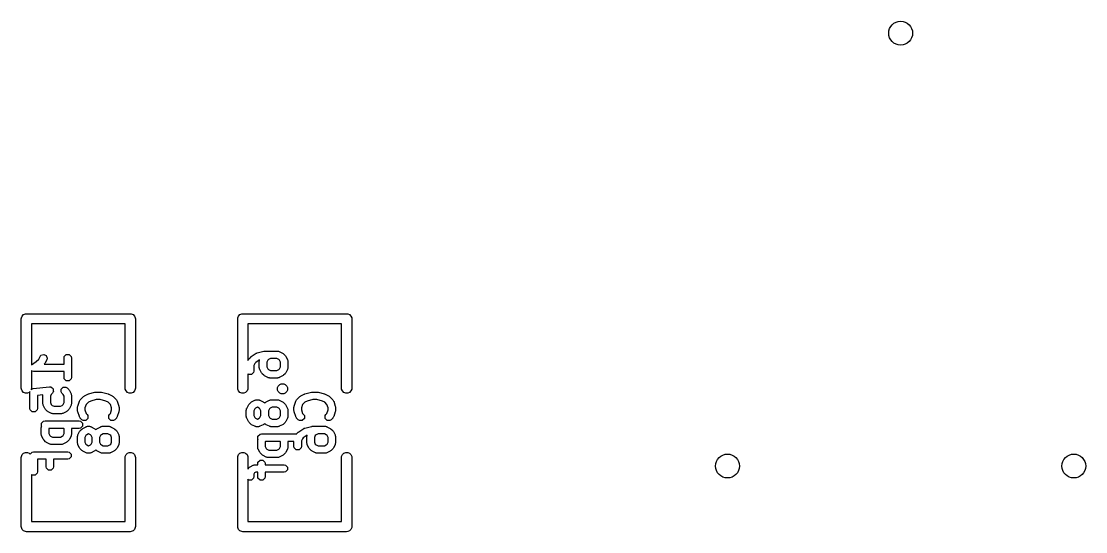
# Model space of a CAD drawing. Extents: x 4.92 to 7.13, y -4.79 to -3.32.
# Drawn here: x 6.518 to 7.133, y -3.716 to -3.421 of the extents above; entities that cross this region are included whole.
import ezdxf

# ---------------------------------------------------------------- set-up
doc = ezdxf.new("R2010")
doc.units = 0
doc.header["$MEASUREMENT"] = 0
doc.layers.add('BLACK', color=7, linetype='CONTINUOUS')

msp = doc.modelspace()

# ---------------------------------------------------------------- linework, layer by layer
at = {"layer": 'BLACK', "linetype": 'CONTINUOUS'}
for p, q in [((6.51861, -3.59142), (6.51942, -3.5906)), ((6.51942, -3.5906), (6.52049, -3.59016)), ((6.52049, -3.59016), (6.52106, -3.59011)), ((6.52106, -3.59011), (6.58106, -3.59011)), ((6.58106, -3.59011), (6.58164, -3.59016)), ((6.58164, -3.59016), (6.58271, -3.5906)), ((6.58271, -3.5906), (6.58352, -3.59142)), ((6.64361, -3.59142), (6.64442, -3.5906)), ((6.64442, -3.5906), (6.64549, -3.59016)), ((6.64549, -3.59016), (6.64606, -3.59011)), ((6.64606, -3.59011), (6.70606, -3.59011)), ((6.70606, -3.59011), (6.70664, -3.59016)), ((6.70664, -3.59016), (6.70771, -3.5906)), ((6.70771, -3.5906), (6.70852, -3.59142)), ((6.51811, -3.59306), (6.51817, -3.59248)), ((6.51811, -3.63306), (6.51811, -3.59306)), ((6.51817, -3.59248), (6.51861, -3.59142)), ((6.57811, -3.59601), (6.52402, -3.59601)), ((6.52402, -3.59601), (6.52402, -3.61958)), ((6.57811, -3.63306), (6.57811, -3.59601)), ((6.58352, -3.59142), (6.58396, -3.59248)), ((6.58396, -3.59248), (6.58402, -3.59306)), ((6.58402, -3.59306), (6.58402, -3.63306)), ((6.64311, -3.59306), (6.64317, -3.59248)), ((6.64311, -3.63306), (6.64311, -3.59306)), ((6.64317, -3.59248), (6.64361, -3.59142)), ((6.70311, -3.59601), (6.64902, -3.59601)), ((6.64902, -3.59601), (6.64902, -3.61711)), ((6.70311, -3.63306), (6.70311, -3.59601)), ((6.70852, -3.59142), (6.70896, -3.59248)), ((6.70896, -3.59248), (6.70902, -3.59306)), ((6.70902, -3.59306), (6.70902, -3.63306)), ((6.52818, -3.6163), (6.52896, -3.61473)), ((6.52896, -3.61473), (6.52947, -3.61407)), ((6.52947, -3.61407), (6.53104, -3.61355)), ((6.53104, -3.61355), (6.53251, -3.61429)), ((6.53251, -3.61429), (6.53303, -3.61585)), ((6.5428, -3.61569), (6.54297, -3.61487)), ((6.54297, -3.61487), (6.54413, -3.61371)), ((6.54413, -3.61371), (6.54578, -3.61371)), ((6.54578, -3.61371), (6.54694, -3.61487)), ((6.54694, -3.61487), (6.5471, -3.61569)), ((6.64967, -3.61605), (6.65061, -3.61511)), ((6.65061, -3.61511), (6.65079, -3.61499)), ((6.65079, -3.61499), (6.65094, -3.61484)), ((6.65094, -3.61484), (6.65375, -3.61297)), ((6.65375, -3.61297), (6.65409, -3.61283)), ((6.65409, -3.61283), (6.65442, -3.61267)), ((6.65442, -3.61267), (6.65818, -3.61173)), ((6.65818, -3.61173), (6.65844, -3.61172)), ((6.65844, -3.61172), (6.6587, -3.61167)), ((6.6587, -3.61167), (6.6662, -3.61167)), ((6.6662, -3.61167), (6.66631, -3.61169)), ((6.66631, -3.61169), (6.66635, -3.61167)), ((6.66635, -3.61167), (6.66669, -3.61176)), ((6.66669, -3.61176), (6.66703, -3.61183)), ((6.66703, -3.61183), (6.66706, -3.61187)), ((6.66706, -3.61187), (6.66716, -3.6119)), ((6.66716, -3.6119), (6.66904, -3.61283)), ((6.66904, -3.61283), (6.66931, -3.61304)), ((6.66931, -3.61304), (6.6696, -3.61324)), ((6.6696, -3.61324), (6.67054, -3.61417)), ((6.67054, -3.61417), (6.67073, -3.61446)), ((6.67073, -3.61446), (6.67094, -3.61473)), ((6.67094, -3.61473), (6.67188, -3.61661)), ((6.52402, -3.61958), (6.52406, -3.61953)), ((6.52406, -3.61953), (6.5267, -3.61778)), ((6.5267, -3.61778), (6.52818, -3.6163)), ((6.53147, -3.61909), (6.53138, -3.61917)), ((6.53138, -3.61917), (6.5428, -3.61917)), ((6.53166, -3.6188), (6.53147, -3.61909)), ((6.53187, -3.61853), (6.53166, -3.6188)), ((6.53281, -3.61666), (6.53187, -3.61853)), ((6.53303, -3.61585), (6.53281, -3.61666)), ((6.5428, -3.61917), (6.5428, -3.61569)), ((6.5471, -3.61569), (6.5471, -3.62695)), ((6.64902, -3.61711), (6.64927, -3.61661)), ((6.64927, -3.61661), (6.64948, -3.61634)), ((6.64948, -3.61634), (6.64967, -3.61605)), ((6.65296, -3.61884), (6.6524, -3.61995)), ((6.6524, -3.61995), (6.6524, -3.6232)), ((6.6535, -3.6183), (6.65296, -3.61884)), ((6.65576, -3.61679), (6.6535, -3.6183)), ((6.65561, -3.61757), (6.65563, -3.61746)), ((6.65561, -3.62132), (6.65561, -3.61757)), ((6.65563, -3.62143), (6.65561, -3.62132)), ((6.65562, -3.61742), (6.65571, -3.61709)), ((6.65563, -3.61746), (6.65562, -3.61742)), ((6.65571, -3.61709), (6.65576, -3.61679)), ((6.66046, -3.61697), (6.65991, -3.61808)), ((6.65991, -3.61808), (6.65991, -3.62082)), ((6.65991, -3.62082), (6.66046, -3.62193)), ((6.66091, -3.61652), (6.66046, -3.61697)), ((6.66202, -3.61597), (6.66091, -3.61652)), ((6.66569, -3.61597), (6.66202, -3.61597)), ((6.66681, -3.61652), (6.66569, -3.61597)), ((6.66725, -3.61697), (6.66681, -3.61652)), ((6.6678, -3.61808), (6.66725, -3.61697)), ((6.66725, -3.62193), (6.6678, -3.62082)), ((6.6678, -3.62082), (6.6678, -3.61808)), ((6.67188, -3.61661), (6.67191, -3.61671)), ((6.67191, -3.61671), (6.67194, -3.61675)), ((6.67194, -3.61675), (6.67201, -3.61709)), ((6.67201, -3.61709), (6.6721, -3.61742)), ((6.6721, -3.61742), (6.67208, -3.61746)), ((6.67208, -3.61746), (6.6721, -3.61757)), ((6.6721, -3.62132), (6.67208, -3.62143)), ((6.6721, -3.61757), (6.6721, -3.62132)), ((6.52406, -3.62311), (6.52402, -3.62305)), ((6.52402, -3.62305), (6.52402, -3.63306)), ((6.52428, -3.62315), (6.52406, -3.62311)), ((6.52443, -3.62331), (6.52428, -3.62315)), ((6.52525, -3.62347), (6.52443, -3.62331)), ((6.5428, -3.62347), (6.52525, -3.62347)), ((6.5428, -3.62695), (6.5428, -3.62347)), ((6.54297, -3.62777), (6.5428, -3.62695)), ((6.5471, -3.62695), (6.54694, -3.62777)), ((6.64943, -3.62519), (6.64902, -3.62477)), ((6.64902, -3.62477), (6.64902, -3.63306)), ((6.65108, -3.62519), (6.64943, -3.62519)), ((6.65224, -3.62402), (6.65108, -3.62519)), ((6.6524, -3.6232), (6.65224, -3.62402)), ((6.65562, -3.62148), (6.65563, -3.62143)), ((6.65571, -3.62181), (6.65562, -3.62148)), ((6.65577, -3.62215), (6.65571, -3.62181)), ((6.65581, -3.62218), (6.65577, -3.62215)), ((6.65584, -3.62228), (6.65581, -3.62218)), ((6.65677, -3.62416), (6.65584, -3.62228)), ((6.65699, -3.62443), (6.65677, -3.62416)), ((6.65718, -3.62472), (6.65699, -3.62443)), ((6.65812, -3.62566), (6.65718, -3.62472)), ((6.6584, -3.62585), (6.65812, -3.62566)), ((6.65867, -3.62606), (6.6584, -3.62585)), ((6.66055, -3.627), (6.65867, -3.62606)), ((6.66046, -3.62193), (6.66091, -3.62237)), ((6.66065, -3.62703), (6.66055, -3.627)), ((6.66069, -3.62706), (6.66065, -3.62703)), ((6.66103, -3.62713), (6.66069, -3.62706)), ((6.66091, -3.62237), (6.66202, -3.62293)), ((6.66136, -3.62722), (6.66103, -3.62713)), ((6.66141, -3.6272), (6.66136, -3.62722)), ((6.66151, -3.62723), (6.66141, -3.6272)), ((6.6662, -3.62723), (6.66151, -3.62723)), ((6.66202, -3.62293), (6.66569, -3.62293)), ((6.66569, -3.62293), (6.66681, -3.62237)), ((6.66631, -3.6272), (6.6662, -3.62723)), ((6.66635, -3.62722), (6.66631, -3.6272)), ((6.66669, -3.62713), (6.66635, -3.62722)), ((6.66703, -3.62706), (6.66669, -3.62713)), ((6.66681, -3.62237), (6.66725, -3.62193)), ((6.66706, -3.62703), (6.66703, -3.62706)), ((6.66716, -3.627), (6.66706, -3.62703)), ((6.66904, -3.62606), (6.66716, -3.627)), ((6.66931, -3.62585), (6.66904, -3.62606)), ((6.6696, -3.62566), (6.66931, -3.62585)), ((6.67054, -3.62472), (6.6696, -3.62566)), ((6.67073, -3.62443), (6.67054, -3.62472)), ((6.67094, -3.62416), (6.67073, -3.62443)), ((6.67188, -3.62228), (6.67094, -3.62416)), ((6.67191, -3.62218), (6.67188, -3.62228)), ((6.67194, -3.62215), (6.67191, -3.62218)), ((6.67201, -3.62181), (6.67194, -3.62215)), ((6.6721, -3.62148), (6.67201, -3.62181)), ((6.67208, -3.62143), (6.6721, -3.62148)), ((6.51817, -3.63363), (6.51811, -3.63306)), ((6.51861, -3.6347), (6.51817, -3.63363)), ((6.52379, -3.63405), (6.52424, -3.6335)), ((6.52396, -3.63363), (6.52379, -3.63405)), ((6.52402, -3.63306), (6.52396, -3.63363)), ((6.52424, -3.6335), (6.52438, -3.63346)), ((6.52438, -3.63346), (6.52443, -3.63341)), ((6.52443, -3.63341), (6.52454, -3.63341)), ((6.52454, -3.63341), (6.52504, -3.63326)), ((6.52504, -3.63326), (6.53442, -3.63232)), ((6.53442, -3.63232), (6.53526, -3.6324)), ((6.53526, -3.6324), (6.53534, -3.63247)), ((6.53534, -3.63247), (6.53546, -3.63247)), ((6.53546, -3.63247), (6.53597, -3.63298)), ((6.53597, -3.63298), (6.53653, -3.63344)), ((6.53653, -3.63344), (6.53654, -3.63355)), ((6.53654, -3.63355), (6.53662, -3.63363)), ((6.53662, -3.63363), (6.53662, -3.63436)), ((6.54109, -3.63363), (6.54226, -3.63247)), ((6.54109, -3.63528), (6.54109, -3.63363)), ((6.54226, -3.63247), (6.5439, -3.63247)), ((6.54413, -3.62894), (6.54297, -3.62777)), ((6.5439, -3.63247), (6.5446, -3.63294)), ((6.54578, -3.62894), (6.54413, -3.62894)), ((6.5446, -3.63294), (6.54554, -3.63387)), ((6.54694, -3.62777), (6.54578, -3.62894)), ((6.57817, -3.63363), (6.57811, -3.63306)), ((6.57861, -3.6347), (6.57817, -3.63363)), ((6.58396, -3.63363), (6.58352, -3.6347)), ((6.58402, -3.63306), (6.58396, -3.63363)), ((6.64317, -3.63363), (6.64311, -3.63306)), ((6.64361, -3.6347), (6.64317, -3.63363)), ((6.64896, -3.63363), (6.64852, -3.6347)), ((6.64902, -3.63306), (6.64896, -3.63363)), ((6.66609, -3.6327), (6.66656, -3.632)), ((6.66609, -3.63434), (6.66609, -3.6327)), ((6.66656, -3.632), (6.6675, -3.63106)), ((6.6675, -3.63106), (6.66819, -3.63059)), ((6.66819, -3.63059), (6.66984, -3.63059)), ((6.66984, -3.63059), (6.67054, -3.63106)), ((6.66984, -3.63059), (6.66984, -3.63059)), ((6.67054, -3.63106), (6.67148, -3.632)), ((6.67148, -3.632), (6.67194, -3.6327)), ((6.67194, -3.6327), (6.67194, -3.6327)), ((6.67194, -3.6327), (6.67194, -3.63434)), ((6.70317, -3.63363), (6.70311, -3.63306)), ((6.70361, -3.6347), (6.70317, -3.63363)), ((6.70896, -3.63363), (6.70852, -3.6347)), ((6.70902, -3.63306), (6.70896, -3.63363)), ((6.51942, -3.63551), (6.51861, -3.6347)), ((6.52049, -3.63595), (6.51942, -3.63551)), ((6.52164, -3.63595), (6.52049, -3.63595)), ((6.52271, -3.63551), (6.52164, -3.63595)), ((6.52317, -3.63504), (6.52271, -3.63551)), ((6.5231, -3.63539), (6.52317, -3.63504)), ((6.5231, -3.64478), (6.5231, -3.63539)), ((6.53064, -3.63702), (6.5274, -3.63734)), ((6.5274, -3.63734), (6.5274, -3.64478)), ((6.53061, -3.63727), (6.53063, -3.63716)), ((6.53061, -3.64196), (6.53061, -3.63727)), ((6.53062, -3.63712), (6.53064, -3.63702)), ((6.53063, -3.63716), (6.53062, -3.63712)), ((6.53546, -3.63667), (6.53491, -3.63778)), ((6.53491, -3.63778), (6.53491, -3.64145)), ((6.53616, -3.63598), (6.53546, -3.63667)), ((6.53662, -3.63528), (6.53616, -3.63598)), ((6.53662, -3.63436), (6.53669, -3.63508)), ((6.53669, -3.63508), (6.53662, -3.63517)), ((6.53662, -3.63517), (6.53662, -3.63528)), ((6.54156, -3.63598), (6.54109, -3.63528)), ((6.54225, -3.63667), (6.54156, -3.63598)), ((6.5428, -3.63778), (6.54225, -3.63667)), ((6.5428, -3.64145), (6.5428, -3.63778)), ((6.54554, -3.63387), (6.54573, -3.63416)), ((6.54573, -3.63416), (6.54594, -3.63443)), ((6.54594, -3.63443), (6.54688, -3.63631)), ((6.54688, -3.63631), (6.54691, -3.63641)), ((6.54691, -3.63641), (6.54694, -3.63645)), ((6.54694, -3.63645), (6.54701, -3.63679)), ((6.54701, -3.63679), (6.5471, -3.63712)), ((6.5471, -3.63712), (6.54708, -3.63716)), ((6.54708, -3.63716), (6.5471, -3.63727)), ((6.5471, -3.63727), (6.5471, -3.64196)), ((6.55211, -3.6399), (6.55217, -3.63981)), ((6.55217, -3.63981), (6.55405, -3.63794)), ((6.55405, -3.63794), (6.55434, -3.63774)), ((6.55434, -3.63774), (6.55461, -3.63753)), ((6.55461, -3.63753), (6.55648, -3.6366)), ((6.55648, -3.6366), (6.55671, -3.63653)), ((6.55671, -3.63653), (6.55692, -3.63643)), ((6.55692, -3.63643), (6.56068, -3.63549)), ((6.56146, -3.63973), (6.5582, -3.64055)), ((6.56068, -3.63549), (6.56094, -3.63548)), ((6.56094, -3.63548), (6.5612, -3.63543)), ((6.5612, -3.63543), (6.56401, -3.63543)), ((6.56375, -3.63973), (6.56146, -3.63973)), ((6.56701, -3.64055), (6.56375, -3.63973)), ((6.56401, -3.63543), (6.56427, -3.63548)), ((6.56427, -3.63548), (6.56453, -3.63549)), ((6.56453, -3.63549), (6.56829, -3.63643)), ((6.56829, -3.63643), (6.5685, -3.63653)), ((6.5685, -3.63653), (6.56873, -3.6366)), ((6.56873, -3.6366), (6.5706, -3.63753)), ((6.5706, -3.63753), (6.57087, -3.63774)), ((6.57087, -3.63774), (6.57116, -3.63794)), ((6.57116, -3.63794), (6.57304, -3.63981)), ((6.57304, -3.63981), (6.5731, -3.6399)), ((6.57942, -3.63551), (6.57861, -3.6347)), ((6.58049, -3.63595), (6.57942, -3.63551)), ((6.58164, -3.63595), (6.58049, -3.63595)), ((6.58271, -3.63551), (6.58164, -3.63595)), ((6.58352, -3.6347), (6.58271, -3.63551)), ((6.64442, -3.63551), (6.64361, -3.6347)), ((6.64549, -3.63595), (6.64442, -3.63551)), ((6.64664, -3.63595), (6.64549, -3.63595)), ((6.64771, -3.63551), (6.64664, -3.63595)), ((6.64852, -3.6347), (6.64771, -3.63551)), ((6.65352, -3.63991), (6.65385, -3.63982)), ((6.65385, -3.63982), (6.6539, -3.63983)), ((6.6539, -3.63983), (6.65401, -3.63981)), ((6.65401, -3.63981), (6.65495, -3.63981)), ((6.65495, -3.63981), (6.65505, -3.63983)), ((6.65505, -3.63983), (6.6551, -3.63982)), ((6.6551, -3.63982), (6.65543, -3.63991)), ((6.66197, -3.63991), (6.6623, -3.63982)), ((6.6623, -3.63982), (6.66234, -3.63983)), ((6.66234, -3.63983), (6.66245, -3.63981)), ((6.66245, -3.63981), (6.6662, -3.63981)), ((6.66656, -3.63504), (6.66609, -3.63434)), ((6.66609, -3.63434), (6.66609, -3.63434)), ((6.6662, -3.63981), (6.66631, -3.63983)), ((6.66631, -3.63983), (6.66635, -3.63982)), ((6.66635, -3.63982), (6.66669, -3.63991)), ((6.6675, -3.63598), (6.66656, -3.63504)), ((6.66819, -3.63644), (6.6675, -3.63598)), ((6.66984, -3.63644), (6.66819, -3.63644)), ((6.66819, -3.63644), (6.66819, -3.63644)), ((6.66819, -3.63644), (6.66819, -3.63644)), ((6.67054, -3.63598), (6.66984, -3.63644)), ((6.67148, -3.63504), (6.67054, -3.63598)), ((6.67194, -3.63434), (6.67148, -3.63504)), ((6.67194, -3.63434), (6.67194, -3.63434)), ((6.67711, -3.6399), (6.67717, -3.63981)), ((6.67717, -3.63981), (6.67905, -3.63794)), ((6.67905, -3.63794), (6.67934, -3.63774)), ((6.67934, -3.63774), (6.67961, -3.63753)), ((6.67961, -3.63753), (6.68148, -3.6366)), ((6.68148, -3.6366), (6.68171, -3.63653)), ((6.68171, -3.63653), (6.68192, -3.63643)), ((6.68192, -3.63643), (6.68568, -3.63549)), ((6.68646, -3.63973), (6.6832, -3.64055)), ((6.68568, -3.63549), (6.68594, -3.63548)), ((6.68594, -3.63548), (6.6862, -3.63543)), ((6.6862, -3.63543), (6.68901, -3.63543)), ((6.68875, -3.63973), (6.68646, -3.63973)), ((6.69201, -3.64055), (6.68875, -3.63973)), ((6.68901, -3.63543), (6.68927, -3.63548)), ((6.68927, -3.63548), (6.68953, -3.63549)), ((6.68953, -3.63549), (6.69329, -3.63643)), ((6.69329, -3.63643), (6.6935, -3.63653)), ((6.6935, -3.63653), (6.69373, -3.6366)), ((6.69373, -3.6366), (6.6956, -3.63753)), ((6.6956, -3.63753), (6.69587, -3.63774)), ((6.69587, -3.63774), (6.69616, -3.63794)), ((6.69616, -3.63794), (6.69804, -3.63981)), ((6.69804, -3.63981), (6.6981, -3.6399)), ((6.70442, -3.63551), (6.70361, -3.6347)), ((6.70549, -3.63595), (6.70442, -3.63551)), ((6.70664, -3.63595), (6.70549, -3.63595)), ((6.70771, -3.63551), (6.70664, -3.63595)), ((6.70852, -3.6347), (6.70771, -3.63551)), ((6.52327, -3.6456), (6.5231, -3.64478)), ((6.52443, -3.64676), (6.52327, -3.6456)), ((6.52724, -3.6456), (6.52608, -3.64676)), ((6.5274, -3.64478), (6.52724, -3.6456)), ((6.53063, -3.64207), (6.53061, -3.64196)), ((6.53062, -3.64211), (6.53063, -3.64207)), ((6.53071, -3.64245), (6.53062, -3.64211)), ((6.53077, -3.64278), (6.53071, -3.64245)), ((6.53081, -3.64282), (6.53077, -3.64278)), ((6.53084, -3.64292), (6.53081, -3.64282)), ((6.53177, -3.6448), (6.53084, -3.64292)), ((6.53199, -3.64507), (6.53177, -3.6448)), ((6.53218, -3.64536), (6.53199, -3.64507)), ((6.53312, -3.6463), (6.53218, -3.64536)), ((6.53491, -3.64145), (6.53546, -3.64256)), ((6.53546, -3.64256), (6.53591, -3.64301)), ((6.53591, -3.64301), (6.53702, -3.64356)), ((6.53702, -3.64356), (6.54069, -3.64356)), ((6.54069, -3.64356), (6.54181, -3.64301)), ((6.54181, -3.64301), (6.54225, -3.64256)), ((6.54225, -3.64256), (6.5428, -3.64145)), ((6.54554, -3.64536), (6.5446, -3.6463)), ((6.54573, -3.64507), (6.54554, -3.64536)), ((6.54594, -3.6448), (6.54573, -3.64507)), ((6.54688, -3.64292), (6.54594, -3.6448)), ((6.54691, -3.64282), (6.54688, -3.64292)), ((6.54694, -3.64278), (6.54691, -3.64282)), ((6.54701, -3.64245), (6.54694, -3.64278)), ((6.5471, -3.64211), (6.54701, -3.64245)), ((6.5471, -3.64196), (6.54708, -3.64207)), ((6.54708, -3.64207), (6.5471, -3.64211)), ((6.5506, -3.64415), (6.55067, -3.64381)), ((6.5506, -3.64602), (6.5506, -3.64415)), ((6.55067, -3.64381), (6.55072, -3.64347)), ((6.55072, -3.64347), (6.55165, -3.64065)), ((6.55165, -3.64065), (6.55171, -3.64056)), ((6.55171, -3.64051), (6.5519, -3.64022)), ((6.55171, -3.64056), (6.55171, -3.64051)), ((6.5519, -3.64022), (6.55207, -3.63992)), ((6.55207, -3.63992), (6.55211, -3.6399)), ((6.55557, -3.64249), (6.5549, -3.6445)), ((6.5549, -3.6445), (6.5549, -3.64567)), ((6.5549, -3.64567), (6.55557, -3.64768)), ((6.55684, -3.64122), (6.55557, -3.64249)), ((6.5582, -3.64055), (6.55684, -3.64122)), ((6.56837, -3.64122), (6.56701, -3.64055)), ((6.56964, -3.64249), (6.56837, -3.64122)), ((6.5703, -3.6445), (6.56964, -3.64249)), ((6.56964, -3.64768), (6.5703, -3.64567)), ((6.5703, -3.64567), (6.5703, -3.6445)), ((6.5731, -3.6399), (6.57314, -3.63992)), ((6.57314, -3.63992), (6.57331, -3.64022)), ((6.57331, -3.64022), (6.5735, -3.64051)), ((6.5735, -3.64051), (6.5735, -3.64056)), ((6.5735, -3.64056), (6.57356, -3.64065)), ((6.57356, -3.64065), (6.57449, -3.64347)), ((6.57449, -3.64347), (6.57454, -3.64381)), ((6.57454, -3.64381), (6.5746, -3.64415)), ((6.5746, -3.64415), (6.5746, -3.64602)), ((6.6481, -3.64571), (6.64813, -3.64561)), ((6.6481, -3.64947), (6.6481, -3.64571)), ((6.64811, -3.64556), (6.6482, -3.64523)), ((6.64813, -3.64561), (6.64811, -3.64556)), ((6.6482, -3.64523), (6.64827, -3.64489)), ((6.64827, -3.64489), (6.6483, -3.64486)), ((6.6483, -3.64486), (6.64833, -3.64475)), ((6.64833, -3.64475), (6.64927, -3.64288)), ((6.64927, -3.64288), (6.64948, -3.6426)), ((6.64948, -3.6426), (6.64967, -3.64232)), ((6.64967, -3.64232), (6.65061, -3.64138)), ((6.65061, -3.64138), (6.6509, -3.64119)), ((6.6509, -3.64119), (6.65117, -3.64098)), ((6.65117, -3.64098), (6.65305, -3.64004)), ((6.65296, -3.64511), (6.6524, -3.64622)), ((6.6534, -3.64467), (6.65296, -3.64511)), ((6.65305, -3.64004), (6.65315, -3.64001)), ((6.65315, -3.64001), (6.65318, -3.63997)), ((6.65318, -3.63997), (6.65352, -3.63991)), ((6.65448, -3.64413), (6.6534, -3.64467)), ((6.65555, -3.64467), (6.65448, -3.64413)), ((6.65543, -3.63991), (6.65577, -3.63997)), ((6.65599, -3.64511), (6.65555, -3.64467)), ((6.65577, -3.63997), (6.6558, -3.64001)), ((6.6558, -3.64001), (6.65591, -3.64004)), ((6.65591, -3.64004), (6.65778, -3.64098)), ((6.65655, -3.64622), (6.65599, -3.64511)), ((6.65778, -3.64098), (6.65806, -3.64119)), ((6.65806, -3.64119), (6.65834, -3.64138)), ((6.65834, -3.64138), (6.6587, -3.64173)), ((6.6587, -3.64173), (6.65905, -3.64138)), ((6.65905, -3.64138), (6.65934, -3.64119)), ((6.65934, -3.64119), (6.65961, -3.64098)), ((6.65961, -3.64098), (6.66149, -3.64004)), ((6.6614, -3.64511), (6.66085, -3.64622)), ((6.66185, -3.64467), (6.6614, -3.64511)), ((6.66149, -3.64004), (6.66159, -3.64001)), ((6.66159, -3.64001), (6.66163, -3.63997)), ((6.66163, -3.63997), (6.66197, -3.63991)), ((6.66296, -3.64411), (6.66185, -3.64467)), ((6.66569, -3.64411), (6.66296, -3.64411)), ((6.66681, -3.64467), (6.66569, -3.64411)), ((6.66669, -3.63991), (6.66703, -3.63997)), ((6.66725, -3.64511), (6.66681, -3.64467)), ((6.66703, -3.63997), (6.66706, -3.64001)), ((6.66706, -3.64001), (6.66716, -3.64004)), ((6.66716, -3.64004), (6.66904, -3.64098)), ((6.6678, -3.64622), (6.66725, -3.64511)), ((6.66904, -3.64098), (6.66931, -3.64119)), ((6.66931, -3.64119), (6.6696, -3.64138)), ((6.6696, -3.64138), (6.67054, -3.64232)), ((6.67054, -3.64232), (6.67073, -3.6426)), ((6.67073, -3.6426), (6.67094, -3.64288)), ((6.67094, -3.64288), (6.67188, -3.64475)), ((6.67188, -3.64475), (6.67191, -3.64486)), ((6.67191, -3.64486), (6.67194, -3.64489)), ((6.67194, -3.64489), (6.67201, -3.64523)), ((6.67201, -3.64523), (6.6721, -3.64556)), ((6.6721, -3.64556), (6.67208, -3.64561)), ((6.67208, -3.64561), (6.6721, -3.64571)), ((6.6721, -3.64571), (6.6721, -3.64947)), ((6.6756, -3.64415), (6.67567, -3.64381)), ((6.6756, -3.64602), (6.6756, -3.64415)), ((6.67567, -3.64381), (6.67572, -3.64347)), ((6.67572, -3.64347), (6.67665, -3.64065)), ((6.67665, -3.64065), (6.67671, -3.64056)), ((6.67671, -3.64051), (6.6769, -3.64022)), ((6.67671, -3.64056), (6.67671, -3.64051)), ((6.6769, -3.64022), (6.67707, -3.63992)), ((6.67707, -3.63992), (6.67711, -3.6399)), ((6.68057, -3.64249), (6.6799, -3.6445)), ((6.6799, -3.6445), (6.6799, -3.64567)), ((6.6799, -3.64567), (6.68057, -3.64768)), ((6.68184, -3.64122), (6.68057, -3.64249)), ((6.6832, -3.64055), (6.68184, -3.64122)), ((6.69337, -3.64122), (6.69201, -3.64055)), ((6.69464, -3.64249), (6.69337, -3.64122)), ((6.6953, -3.6445), (6.69464, -3.64249)), ((6.69464, -3.64768), (6.6953, -3.64567)), ((6.6953, -3.64567), (6.6953, -3.6445)), ((6.6981, -3.6399), (6.69814, -3.63992)), ((6.69814, -3.63992), (6.69831, -3.64022)), ((6.69831, -3.64022), (6.6985, -3.64051)), ((6.6985, -3.64051), (6.6985, -3.64056)), ((6.6985, -3.64056), (6.69856, -3.64065)), ((6.69856, -3.64065), (6.69949, -3.64347)), ((6.69949, -3.64347), (6.69954, -3.64381)), ((6.69954, -3.64381), (6.6996, -3.64415)), ((6.6996, -3.64415), (6.6996, -3.64602)), ((6.52608, -3.64676), (6.52443, -3.64676)), ((6.531, -3.65217), (6.53182, -3.65201)), ((6.53182, -3.65201), (6.55152, -3.65201)), ((6.5334, -3.64649), (6.53312, -3.6463)), ((6.53367, -3.6467), (6.5334, -3.64649)), ((6.53555, -3.64764), (6.53367, -3.6467)), ((6.53565, -3.64766), (6.53555, -3.64764)), ((6.53569, -3.6477), (6.53565, -3.64766)), ((6.53603, -3.64777), (6.53569, -3.6477)), ((6.53636, -3.64786), (6.53603, -3.64777)), ((6.53641, -3.64784), (6.53636, -3.64786)), ((6.53651, -3.64786), (6.53641, -3.64784)), ((6.5412, -3.64786), (6.53651, -3.64786)), ((6.54131, -3.64784), (6.5412, -3.64786)), ((6.54135, -3.64786), (6.54131, -3.64784)), ((6.54169, -3.64777), (6.54135, -3.64786)), ((6.54203, -3.6477), (6.54169, -3.64777)), ((6.54206, -3.64766), (6.54203, -3.6477)), ((6.54216, -3.64764), (6.54206, -3.64766)), ((6.54404, -3.6467), (6.54216, -3.64764)), ((6.54431, -3.64649), (6.54404, -3.6467)), ((6.5446, -3.6463), (6.54431, -3.64649)), ((6.55067, -3.64636), (6.5506, -3.64602)), ((6.55072, -3.6467), (6.55067, -3.64636)), ((6.55165, -3.64952), (6.55072, -3.6467)), ((6.55152, -3.65201), (6.55234, -3.65217)), ((6.55171, -3.64961), (6.55165, -3.64952)), ((6.55171, -3.64966), (6.55171, -3.64961)), ((6.5519, -3.64995), (6.55171, -3.64966)), ((6.55207, -3.65025), (6.5519, -3.64995)), ((6.55211, -3.65027), (6.55207, -3.65025)), ((6.55217, -3.65036), (6.55211, -3.65027)), ((6.55311, -3.6513), (6.55217, -3.65036)), ((6.55381, -3.65176), (6.55311, -3.6513)), ((6.55545, -3.65176), (6.55381, -3.65176)), ((6.55662, -3.6506), (6.55545, -3.65176)), ((6.55557, -3.64768), (6.55615, -3.64826)), ((6.55615, -3.64826), (6.55662, -3.64895)), ((6.55662, -3.64895), (6.55662, -3.6506)), ((6.56859, -3.64895), (6.56906, -3.64826)), ((6.56859, -3.6506), (6.56859, -3.64895)), ((6.56976, -3.65176), (6.56859, -3.6506)), ((6.56906, -3.64826), (6.56964, -3.64768)), ((6.5714, -3.65176), (6.56976, -3.65176)), ((6.5721, -3.6513), (6.5714, -3.65176)), ((6.57304, -3.65036), (6.5721, -3.6513)), ((6.5731, -3.65027), (6.57304, -3.65036)), ((6.57314, -3.65025), (6.5731, -3.65027)), ((6.57331, -3.64995), (6.57314, -3.65025)), ((6.5735, -3.64966), (6.57331, -3.64995)), ((6.57356, -3.64952), (6.5735, -3.64961)), ((6.5735, -3.64961), (6.5735, -3.64966)), ((6.57449, -3.6467), (6.57356, -3.64952)), ((6.57454, -3.64636), (6.57449, -3.6467)), ((6.5746, -3.64602), (6.57454, -3.64636)), ((6.64813, -3.64957), (6.6481, -3.64947)), ((6.64811, -3.64962), (6.64813, -3.64957)), ((6.6482, -3.64995), (6.64811, -3.64962)), ((6.64827, -3.65029), (6.6482, -3.64995)), ((6.6483, -3.65032), (6.64827, -3.65029)), ((6.64833, -3.65043), (6.6483, -3.65032)), ((6.64927, -3.6523), (6.64833, -3.65043)), ((6.6524, -3.64622), (6.6524, -3.64896)), ((6.6524, -3.64896), (6.65296, -3.65007)), ((6.65296, -3.65007), (6.6534, -3.65051)), ((6.6534, -3.65051), (6.65448, -3.65105)), ((6.65448, -3.65105), (6.65555, -3.65051)), ((6.65555, -3.65051), (6.65599, -3.65007)), ((6.65599, -3.65007), (6.65655, -3.64896)), ((6.65655, -3.64896), (6.65655, -3.64622)), ((6.66085, -3.64622), (6.66085, -3.64896)), ((6.66085, -3.64896), (6.6614, -3.65007)), ((6.6614, -3.65007), (6.66185, -3.65051)), ((6.66185, -3.65051), (6.66296, -3.65107)), ((6.66296, -3.65107), (6.66569, -3.65107)), ((6.66569, -3.65107), (6.66681, -3.65051)), ((6.66681, -3.65051), (6.66725, -3.65007)), ((6.66725, -3.65007), (6.6678, -3.64896)), ((6.6678, -3.64896), (6.6678, -3.64622)), ((6.67188, -3.65043), (6.67094, -3.6523)), ((6.67191, -3.65032), (6.67188, -3.65043)), ((6.67194, -3.65029), (6.67191, -3.65032)), ((6.67201, -3.64995), (6.67194, -3.65029)), ((6.6721, -3.64962), (6.67201, -3.64995)), ((6.6721, -3.64947), (6.67208, -3.64957)), ((6.67208, -3.64957), (6.6721, -3.64962)), ((6.67567, -3.64636), (6.6756, -3.64602)), ((6.67572, -3.6467), (6.67567, -3.64636)), ((6.67665, -3.64952), (6.67572, -3.6467)), ((6.67671, -3.64961), (6.67665, -3.64952)), ((6.67671, -3.64966), (6.67671, -3.64961)), ((6.6769, -3.64995), (6.67671, -3.64966)), ((6.67707, -3.65025), (6.6769, -3.64995)), ((6.67711, -3.65027), (6.67707, -3.65025)), ((6.67717, -3.65036), (6.67711, -3.65027)), ((6.67811, -3.6513), (6.67717, -3.65036)), ((6.67881, -3.65176), (6.67811, -3.6513)), ((6.68045, -3.65176), (6.67881, -3.65176)), ((6.68162, -3.6506), (6.68045, -3.65176)), ((6.68057, -3.64768), (6.68115, -3.64826)), ((6.68115, -3.64826), (6.68162, -3.64895)), ((6.68162, -3.64895), (6.68162, -3.6506)), ((6.69359, -3.64895), (6.69406, -3.64826)), ((6.69359, -3.6506), (6.69359, -3.64895)), ((6.69476, -3.65176), (6.69359, -3.6506)), ((6.69406, -3.64826), (6.69464, -3.64768)), ((6.6964, -3.65176), (6.69476, -3.65176)), ((6.6971, -3.6513), (6.6964, -3.65176)), ((6.69804, -3.65036), (6.6971, -3.6513)), ((6.6981, -3.65027), (6.69804, -3.65036)), ((6.69814, -3.65025), (6.6981, -3.65027)), ((6.69831, -3.64995), (6.69814, -3.65025)), ((6.6985, -3.64966), (6.69831, -3.64995)), ((6.69856, -3.64952), (6.6985, -3.64961)), ((6.6985, -3.64961), (6.6985, -3.64966)), ((6.69949, -3.6467), (6.69856, -3.64952)), ((6.69954, -3.64636), (6.69949, -3.6467)), ((6.6996, -3.64602), (6.69954, -3.64636)), ((6.52967, -3.65603), (6.52969, -3.65593)), ((6.52967, -3.65978), (6.52967, -3.65603)), ((6.52968, -3.65588), (6.52977, -3.65555)), ((6.52969, -3.65593), (6.52968, -3.65588)), ((6.52977, -3.65555), (6.52984, -3.65521)), ((6.52984, -3.65333), (6.531, -3.65217)), ((6.52984, -3.65498), (6.52984, -3.65333)), ((6.52991, -3.65505), (6.52984, -3.65498)), ((6.52984, -3.65521), (6.52987, -3.65517)), ((6.52987, -3.65517), (6.5299, -3.65507)), ((6.5299, -3.65507), (6.52991, -3.65505)), ((6.53409, -3.65631), (6.53397, -3.65654)), ((6.53397, -3.65654), (6.53397, -3.65928)), ((6.54269, -3.65631), (6.53409, -3.65631)), ((6.5428, -3.65654), (6.54269, -3.65631)), ((6.5428, -3.65928), (6.5428, -3.65654)), ((6.55152, -3.65631), (6.5471, -3.65631)), ((6.5471, -3.65631), (6.5471, -3.65978)), ((6.55083, -3.66007), (6.55177, -3.65819)), ((6.55234, -3.65614), (6.55152, -3.65631)), ((6.55177, -3.65819), (6.55198, -3.65792)), ((6.55198, -3.65792), (6.55217, -3.65764)), ((6.55217, -3.65764), (6.55311, -3.6567)), ((6.55234, -3.65217), (6.55351, -3.65333)), ((6.55351, -3.65498), (6.55234, -3.65614)), ((6.55311, -3.6567), (6.5534, -3.65651)), ((6.5534, -3.65651), (6.55367, -3.6563)), ((6.55351, -3.65333), (6.55351, -3.65498)), ((6.55367, -3.6563), (6.55555, -3.65536)), ((6.55555, -3.65536), (6.55565, -3.65533)), ((6.55565, -3.65533), (6.55568, -3.65529)), ((6.55568, -3.65529), (6.55602, -3.65523)), ((6.55602, -3.65523), (6.55635, -3.65514)), ((6.55635, -3.65514), (6.5564, -3.65515)), ((6.5564, -3.65515), (6.55651, -3.65513)), ((6.55651, -3.65513), (6.55745, -3.65513)), ((6.55745, -3.65513), (6.55755, -3.65515)), ((6.55755, -3.65515), (6.5576, -3.65514)), ((6.5576, -3.65514), (6.55793, -3.65523)), ((6.55793, -3.65523), (6.55827, -3.65529)), ((6.55827, -3.65529), (6.5583, -3.65533)), ((6.5583, -3.65533), (6.55841, -3.65536)), ((6.55841, -3.65536), (6.56028, -3.6563)), ((6.56028, -3.6563), (6.56056, -3.65651)), ((6.56056, -3.65651), (6.56084, -3.6567)), ((6.56084, -3.6567), (6.5612, -3.65705)), ((6.5612, -3.65705), (6.56155, -3.6567)), ((6.56155, -3.6567), (6.56184, -3.65651)), ((6.56184, -3.65651), (6.56211, -3.6563)), ((6.56211, -3.6563), (6.56399, -3.65536)), ((6.56399, -3.65536), (6.56409, -3.65533)), ((6.56409, -3.65533), (6.56413, -3.65529)), ((6.56413, -3.65529), (6.56447, -3.65523)), ((6.56447, -3.65523), (6.5648, -3.65514)), ((6.5648, -3.65514), (6.56484, -3.65515)), ((6.56484, -3.65515), (6.56495, -3.65513)), ((6.56495, -3.65513), (6.5687, -3.65513)), ((6.5687, -3.65513), (6.56881, -3.65515)), ((6.56881, -3.65515), (6.56885, -3.65514)), ((6.56885, -3.65514), (6.56919, -3.65523)), ((6.56919, -3.65523), (6.56953, -3.65529)), ((6.56953, -3.65529), (6.56956, -3.65533)), ((6.56956, -3.65533), (6.56966, -3.65536)), ((6.56966, -3.65536), (6.57154, -3.6563)), ((6.57154, -3.6563), (6.57181, -3.65651)), ((6.57181, -3.65651), (6.5721, -3.6567)), ((6.5721, -3.6567), (6.57304, -3.65764)), ((6.57304, -3.65764), (6.57323, -3.65792)), ((6.57323, -3.65792), (6.57344, -3.65819)), ((6.57344, -3.65819), (6.57438, -3.66007)), ((6.64948, -3.65258), (6.64927, -3.6523)), ((6.64967, -3.65286), (6.64948, -3.65258)), ((6.65061, -3.6538), (6.64967, -3.65286)), ((6.6509, -3.65399), (6.65061, -3.6538)), ((6.65117, -3.6542), (6.6509, -3.65399)), ((6.65305, -3.65514), (6.65117, -3.6542)), ((6.65315, -3.65517), (6.65305, -3.65514)), ((6.65318, -3.6552), (6.65315, -3.65517)), ((6.65352, -3.65527), (6.65318, -3.6552)), ((6.65385, -3.65536), (6.65352, -3.65527)), ((6.6539, -3.65535), (6.65385, -3.65536)), ((6.65401, -3.65537), (6.6539, -3.65535)), ((6.65495, -3.65537), (6.65401, -3.65537)), ((6.65505, -3.65535), (6.65495, -3.65537)), ((6.6551, -3.65536), (6.65505, -3.65535)), ((6.65543, -3.65527), (6.6551, -3.65536)), ((6.65577, -3.6552), (6.65543, -3.65527)), ((6.6558, -3.65517), (6.65577, -3.6552)), ((6.65591, -3.65514), (6.6558, -3.65517)), ((6.65778, -3.6542), (6.65591, -3.65514)), ((6.65806, -3.65399), (6.65778, -3.6542)), ((6.65834, -3.6538), (6.65806, -3.65399)), ((6.6587, -3.65344), (6.65834, -3.6538)), ((6.65905, -3.6538), (6.6587, -3.65344)), ((6.65934, -3.65399), (6.65905, -3.6538)), ((6.65961, -3.6542), (6.65934, -3.65399)), ((6.66149, -3.65514), (6.65961, -3.6542)), ((6.66159, -3.65517), (6.66149, -3.65514)), ((6.66163, -3.6552), (6.66159, -3.65517)), ((6.66197, -3.65527), (6.66163, -3.6552)), ((6.6623, -3.65536), (6.66197, -3.65527)), ((6.66234, -3.65535), (6.6623, -3.65536)), ((6.66245, -3.65537), (6.66234, -3.65535)), ((6.6662, -3.65537), (6.66245, -3.65537)), ((6.66631, -3.65535), (6.6662, -3.65537)), ((6.66635, -3.65536), (6.66631, -3.65535)), ((6.66669, -3.65527), (6.66635, -3.65536)), ((6.66703, -3.6552), (6.66669, -3.65527)), ((6.66706, -3.65517), (6.66703, -3.6552)), ((6.66716, -3.65514), (6.66706, -3.65517)), ((6.66904, -3.6542), (6.66716, -3.65514)), ((6.66931, -3.65399), (6.66904, -3.6542)), ((6.6696, -3.6538), (6.66931, -3.65399)), ((6.67054, -3.65286), (6.6696, -3.6538)), ((6.67073, -3.65258), (6.67054, -3.65286)), ((6.67094, -3.6523), (6.67073, -3.65258)), ((6.67829, -3.65846), (6.67844, -3.65831)), ((6.67844, -3.65831), (6.68125, -3.65643)), ((6.68125, -3.65643), (6.68159, -3.65629)), ((6.68159, -3.65629), (6.68192, -3.65613)), ((6.68192, -3.65613), (6.68568, -3.65519)), ((6.68568, -3.65519), (6.68594, -3.65518)), ((6.68594, -3.65518), (6.6862, -3.65513)), ((6.6862, -3.65513), (6.6937, -3.65513)), ((6.6937, -3.65513), (6.69381, -3.65515)), ((6.69381, -3.65515), (6.69385, -3.65514)), ((6.69385, -3.65514), (6.69419, -3.65523)), ((6.69419, -3.65523), (6.69453, -3.65529)), ((6.69453, -3.65529), (6.69456, -3.65533)), ((6.69456, -3.65533), (6.69466, -3.65536)), ((6.69466, -3.65536), (6.69654, -3.6563)), ((6.69654, -3.6563), (6.69681, -3.65651)), ((6.69681, -3.65651), (6.6971, -3.6567)), ((6.6971, -3.6567), (6.69804, -3.65764)), ((6.69804, -3.65764), (6.69823, -3.65792)), ((6.69823, -3.65792), (6.69844, -3.65819)), ((6.69844, -3.65819), (6.69938, -3.66007)), ((6.52969, -3.65989), (6.52967, -3.65978)), ((6.52968, -3.65994), (6.52969, -3.65989)), ((6.52977, -3.66027), (6.52968, -3.65994)), ((6.52984, -3.66061), (6.52977, -3.66027)), ((6.52987, -3.66064), (6.52984, -3.66061)), ((6.5299, -3.66075), (6.52987, -3.66064)), ((6.53084, -3.66262), (6.5299, -3.66075)), ((6.53105, -3.66289), (6.53084, -3.66262)), ((6.53124, -3.66318), (6.53105, -3.66289)), ((6.53218, -3.66412), (6.53124, -3.66318)), ((6.53246, -3.66431), (6.53218, -3.66412)), ((6.53274, -3.66452), (6.53246, -3.66431)), ((6.53397, -3.65928), (6.53453, -3.66039)), ((6.53453, -3.66039), (6.53497, -3.66083)), ((6.53497, -3.66083), (6.53608, -3.66139)), ((6.53608, -3.66139), (6.54069, -3.66139)), ((6.54069, -3.66139), (6.54181, -3.66083)), ((6.54181, -3.66083), (6.54225, -3.66039)), ((6.54225, -3.66039), (6.5428, -3.65928)), ((6.54431, -3.66431), (6.54404, -3.66452)), ((6.5446, -3.66412), (6.54431, -3.66431)), ((6.54554, -3.66318), (6.5446, -3.66412)), ((6.54573, -3.66289), (6.54554, -3.66318)), ((6.54594, -3.66262), (6.54573, -3.66289)), ((6.54688, -3.66075), (6.54594, -3.66262)), ((6.54691, -3.66064), (6.54688, -3.66075)), ((6.54694, -3.66061), (6.54691, -3.66064)), ((6.54701, -3.66027), (6.54694, -3.66061)), ((6.5471, -3.65994), (6.54701, -3.66027)), ((6.5471, -3.65978), (6.54708, -3.65989)), ((6.54708, -3.65989), (6.5471, -3.65994)), ((6.5506, -3.66103), (6.55063, -3.66093)), ((6.5506, -3.66478), (6.5506, -3.66103)), ((6.55061, -3.66088), (6.5507, -3.66055)), ((6.55063, -3.66093), (6.55061, -3.66088)), ((6.5507, -3.66055), (6.55077, -3.66021)), ((6.55077, -3.66021), (6.5508, -3.66017)), ((6.5508, -3.66017), (6.55083, -3.66007)), ((6.55546, -3.66043), (6.5549, -3.66154)), ((6.5549, -3.66154), (6.5549, -3.66428)), ((6.5549, -3.66428), (6.55546, -3.66539)), ((6.5559, -3.65999), (6.55546, -3.66043)), ((6.55698, -3.65945), (6.5559, -3.65999)), ((6.55805, -3.65999), (6.55698, -3.65945)), ((6.55849, -3.66043), (6.55805, -3.65999)), ((6.55905, -3.66154), (6.55849, -3.66043)), ((6.55849, -3.66539), (6.55905, -3.66428)), ((6.55905, -3.66428), (6.55905, -3.66154)), ((6.5639, -3.66043), (6.56335, -3.66154)), ((6.56335, -3.66154), (6.56335, -3.66428)), ((6.56335, -3.66428), (6.5639, -3.66539)), ((6.56435, -3.65999), (6.5639, -3.66043)), ((6.56546, -3.65943), (6.56435, -3.65999)), ((6.56819, -3.65943), (6.56546, -3.65943)), ((6.56931, -3.65999), (6.56819, -3.65943)), ((6.56975, -3.66043), (6.56931, -3.65999)), ((6.5703, -3.66154), (6.56975, -3.66043)), ((6.56975, -3.66539), (6.5703, -3.66428)), ((6.5703, -3.66428), (6.5703, -3.66154)), ((6.57438, -3.66007), (6.57441, -3.66017)), ((6.57441, -3.66017), (6.57444, -3.66021)), ((6.57444, -3.66021), (6.57451, -3.66055)), ((6.57451, -3.66055), (6.5746, -3.66088)), ((6.5746, -3.66088), (6.57458, -3.66093)), ((6.57458, -3.66093), (6.5746, -3.66103)), ((6.5746, -3.66103), (6.5746, -3.66478)), ((6.65467, -3.66354), (6.65469, -3.66343)), ((6.65467, -3.66729), (6.65467, -3.66354)), ((6.65468, -3.66338), (6.65477, -3.66305)), ((6.65469, -3.66343), (6.65468, -3.66338)), ((6.65477, -3.66305), (6.65484, -3.66271)), ((6.65484, -3.66084), (6.656, -3.65967)), ((6.65484, -3.66248), (6.65484, -3.66084)), ((6.65491, -3.66256), (6.65484, -3.66248)), ((6.65484, -3.66271), (6.65487, -3.66268)), ((6.65487, -3.66268), (6.6549, -3.66258)), ((6.6549, -3.66258), (6.65491, -3.66256)), ((6.656, -3.65967), (6.65682, -3.65951)), ((6.65682, -3.65951), (6.67652, -3.65951)), ((6.65909, -3.66381), (6.65897, -3.66404)), ((6.65897, -3.66404), (6.65897, -3.66678)), ((6.66769, -3.66381), (6.65909, -3.66381)), ((6.6678, -3.66404), (6.66769, -3.66381)), ((6.6678, -3.66678), (6.6678, -3.66404)), ((6.6756, -3.66381), (6.6721, -3.66381)), ((6.6721, -3.66381), (6.6721, -3.66729)), ((6.6756, -3.66666), (6.6756, -3.66381)), ((6.67652, -3.65951), (6.6771, -3.65963)), ((6.6771, -3.65963), (6.67717, -3.65951)), ((6.67717, -3.65951), (6.67811, -3.65857)), ((6.67811, -3.65857), (6.67829, -3.65846)), ((6.68046, -3.66231), (6.6799, -3.66342)), ((6.6799, -3.66342), (6.6799, -3.66666)), ((6.681, -3.66177), (6.68046, -3.66231)), ((6.68326, -3.66026), (6.681, -3.66177)), ((6.68311, -3.66088), (6.68321, -3.66055)), ((6.68313, -3.66093), (6.68311, -3.66088)), ((6.68311, -3.66103), (6.68313, -3.66093)), ((6.68311, -3.66478), (6.68311, -3.66103)), ((6.68321, -3.66055), (6.68326, -3.66026)), ((6.68796, -3.66043), (6.68741, -3.66154)), ((6.68741, -3.66154), (6.68741, -3.66428)), ((6.68741, -3.66428), (6.68796, -3.66539)), ((6.68841, -3.65999), (6.68796, -3.66043)), ((6.68952, -3.65943), (6.68841, -3.65999)), ((6.69319, -3.65943), (6.68952, -3.65943)), ((6.69431, -3.65999), (6.69319, -3.65943)), ((6.69475, -3.66043), (6.69431, -3.65999)), ((6.6953, -3.66154), (6.69475, -3.66043)), ((6.69475, -3.66539), (6.6953, -3.66428)), ((6.6953, -3.66428), (6.6953, -3.66154)), ((6.69938, -3.66007), (6.69941, -3.66017)), ((6.69941, -3.66017), (6.69944, -3.66021)), ((6.69944, -3.66021), (6.69951, -3.66055)), ((6.69951, -3.66055), (6.6996, -3.66088)), ((6.6996, -3.66088), (6.69958, -3.66093)), ((6.69958, -3.66093), (6.6996, -3.66103)), ((6.6996, -3.66103), (6.6996, -3.66478)), ((6.51861, -3.67142), (6.51942, -3.6706)), ((6.51942, -3.6706), (6.52049, -3.67016)), ((6.52049, -3.67016), (6.52164, -3.67016)), ((6.52164, -3.67016), (6.52271, -3.6706)), ((6.52271, -3.6706), (6.52327, -3.67117)), ((6.52327, -3.67116), (6.52443, -3.66999)), ((6.52443, -3.66999), (6.52525, -3.66983)), ((6.52525, -3.66983), (6.54495, -3.66983)), ((6.53461, -3.66546), (6.53274, -3.66452)), ((6.53472, -3.66549), (6.53461, -3.66546)), ((6.53475, -3.66552), (6.53472, -3.66549)), ((6.53509, -3.66559), (6.53475, -3.66552)), ((6.53542, -3.66568), (6.53509, -3.66559)), ((6.53547, -3.66567), (6.53542, -3.66568)), ((6.53557, -3.66569), (6.53547, -3.66567)), ((6.5412, -3.66569), (6.53557, -3.66569)), ((6.54131, -3.66567), (6.5412, -3.66569)), ((6.54135, -3.66568), (6.54131, -3.66567)), ((6.54169, -3.66559), (6.54135, -3.66568)), ((6.54203, -3.66552), (6.54169, -3.66559)), ((6.54206, -3.66549), (6.54203, -3.66552)), ((6.54216, -3.66546), (6.54206, -3.66549)), ((6.54404, -3.66452), (6.54216, -3.66546)), ((6.54495, -3.66983), (6.54578, -3.66999)), ((6.54578, -3.66999), (6.54694, -3.67116)), ((6.55063, -3.66489), (6.5506, -3.66478)), ((6.55061, -3.66494), (6.55063, -3.66489)), ((6.5507, -3.66527), (6.55061, -3.66494)), ((6.55077, -3.66561), (6.5507, -3.66527)), ((6.5508, -3.66564), (6.55077, -3.66561)), ((6.55083, -3.66575), (6.5508, -3.66564)), ((6.55177, -3.66762), (6.55083, -3.66575)), ((6.55198, -3.66789), (6.55177, -3.66762)), ((6.55217, -3.66818), (6.55198, -3.66789)), ((6.55311, -3.66912), (6.55217, -3.66818)), ((6.5534, -3.66931), (6.55311, -3.66912)), ((6.55367, -3.66952), (6.5534, -3.66931)), ((6.55555, -3.67046), (6.55367, -3.66952)), ((6.55546, -3.66539), (6.5559, -3.66583)), ((6.55565, -3.67049), (6.55555, -3.67046)), ((6.55568, -3.67052), (6.55565, -3.67049)), ((6.55602, -3.67059), (6.55568, -3.67052)), ((6.5559, -3.66583), (6.55698, -3.66637)), ((6.55635, -3.67068), (6.55602, -3.67059)), ((6.55698, -3.66637), (6.55805, -3.66583)), ((6.55793, -3.67059), (6.5576, -3.67068)), ((6.55827, -3.67052), (6.55793, -3.67059)), ((6.55805, -3.66583), (6.55849, -3.66539)), ((6.5583, -3.67049), (6.55827, -3.67052)), ((6.55841, -3.67046), (6.5583, -3.67049)), ((6.56028, -3.66952), (6.55841, -3.67046)), ((6.56056, -3.66931), (6.56028, -3.66952)), ((6.56084, -3.66912), (6.56056, -3.66931)), ((6.5612, -3.66876), (6.56084, -3.66912)), ((6.56155, -3.66912), (6.5612, -3.66876)), ((6.56184, -3.66931), (6.56155, -3.66912)), ((6.56211, -3.66952), (6.56184, -3.66931)), ((6.56399, -3.67046), (6.56211, -3.66952)), ((6.5639, -3.66539), (6.56435, -3.66583)), ((6.56409, -3.67049), (6.56399, -3.67046)), ((6.56413, -3.67052), (6.56409, -3.67049)), ((6.56447, -3.67059), (6.56413, -3.67052)), ((6.56435, -3.66583), (6.56546, -3.66639)), ((6.5648, -3.67068), (6.56447, -3.67059)), ((6.56546, -3.66639), (6.56819, -3.66639)), ((6.56819, -3.66639), (6.56931, -3.66583)), ((6.56919, -3.67059), (6.56885, -3.67068)), ((6.56953, -3.67052), (6.56919, -3.67059)), ((6.56931, -3.66583), (6.56975, -3.66539)), ((6.56956, -3.67049), (6.56953, -3.67052)), ((6.56966, -3.67046), (6.56956, -3.67049)), ((6.57154, -3.66952), (6.56966, -3.67046)), ((6.57181, -3.66931), (6.57154, -3.66952)), ((6.5721, -3.66912), (6.57181, -3.66931)), ((6.57304, -3.66818), (6.5721, -3.66912)), ((6.57323, -3.66789), (6.57304, -3.66818)), ((6.57344, -3.66762), (6.57323, -3.66789)), ((6.57438, -3.66575), (6.57344, -3.66762)), ((6.57441, -3.66564), (6.57438, -3.66575)), ((6.57444, -3.66561), (6.57441, -3.66564)), ((6.57451, -3.66527), (6.57444, -3.66561)), ((6.5746, -3.66494), (6.57451, -3.66527)), ((6.5746, -3.66478), (6.57458, -3.66489)), ((6.57458, -3.66489), (6.5746, -3.66494)), ((6.57861, -3.67142), (6.57942, -3.6706)), ((6.57942, -3.6706), (6.58049, -3.67016)), ((6.58049, -3.67016), (6.58164, -3.67016)), ((6.58164, -3.67016), (6.58271, -3.6706)), ((6.58271, -3.6706), (6.58352, -3.67142)), ((6.64361, -3.67142), (6.64442, -3.6706)), ((6.64442, -3.6706), (6.64549, -3.67016)), ((6.64549, -3.67016), (6.64664, -3.67016)), ((6.64664, -3.67016), (6.64771, -3.6706)), ((6.64771, -3.6706), (6.64852, -3.67142)), ((6.65469, -3.6674), (6.65467, -3.66729)), ((6.65468, -3.66744), (6.65469, -3.6674)), ((6.65477, -3.66777), (6.65468, -3.66744)), ((6.65484, -3.66811), (6.65477, -3.66777)), ((6.65487, -3.66815), (6.65484, -3.66811)), ((6.6549, -3.66825), (6.65487, -3.66815)), ((6.65584, -3.67013), (6.6549, -3.66825)), ((6.65605, -3.6704), (6.65584, -3.67013)), ((6.65624, -3.67069), (6.65605, -3.6704)), ((6.65897, -3.66678), (6.65953, -3.66789)), ((6.65953, -3.66789), (6.65997, -3.66834)), ((6.65997, -3.66834), (6.66108, -3.66889)), ((6.66108, -3.66889), (6.66569, -3.66889)), ((6.66569, -3.66889), (6.66681, -3.66834)), ((6.66681, -3.66834), (6.66725, -3.66789)), ((6.66725, -3.66789), (6.6678, -3.66678)), ((6.67073, -3.6704), (6.67054, -3.67069)), ((6.67094, -3.67013), (6.67073, -3.6704)), ((6.67188, -3.66825), (6.67094, -3.67013)), ((6.67191, -3.66815), (6.67188, -3.66825)), ((6.67194, -3.66811), (6.67191, -3.66815)), ((6.67201, -3.66777), (6.67194, -3.66811)), ((6.6721, -3.66744), (6.67201, -3.66777)), ((6.6721, -3.66729), (6.67208, -3.6674)), ((6.67208, -3.6674), (6.6721, -3.66744)), ((6.67577, -3.66748), (6.6756, -3.66666)), ((6.67693, -3.66865), (6.67577, -3.66748)), ((6.67858, -3.66865), (6.67693, -3.66865)), ((6.67974, -3.66748), (6.67858, -3.66865)), ((6.6799, -3.66666), (6.67974, -3.66748)), ((6.68313, -3.66489), (6.68311, -3.66478)), ((6.68311, -3.66494), (6.68313, -3.66489)), ((6.68321, -3.66527), (6.68311, -3.66494)), ((6.68327, -3.66561), (6.68321, -3.66527)), ((6.68331, -3.66564), (6.68327, -3.66561)), ((6.68334, -3.66575), (6.68331, -3.66564)), ((6.68427, -3.66762), (6.68334, -3.66575)), ((6.68449, -3.66789), (6.68427, -3.66762)), ((6.68468, -3.66818), (6.68449, -3.66789)), ((6.68562, -3.66912), (6.68468, -3.66818)), ((6.6859, -3.66931), (6.68562, -3.66912)), ((6.68617, -3.66952), (6.6859, -3.66931)), ((6.68805, -3.67046), (6.68617, -3.66952)), ((6.68796, -3.66539), (6.68841, -3.66583)), ((6.68815, -3.67049), (6.68805, -3.67046)), ((6.68819, -3.67052), (6.68815, -3.67049)), ((6.68853, -3.67059), (6.68819, -3.67052)), ((6.68841, -3.66583), (6.68952, -3.66639)), ((6.68886, -3.67068), (6.68853, -3.67059)), ((6.68952, -3.66639), (6.69319, -3.66639)), ((6.69319, -3.66639), (6.69431, -3.66583)), ((6.69419, -3.67059), (6.69385, -3.67068)), ((6.69453, -3.67052), (6.69419, -3.67059)), ((6.69431, -3.66583), (6.69475, -3.66539)), ((6.69456, -3.67049), (6.69453, -3.67052)), ((6.69466, -3.67046), (6.69456, -3.67049)), ((6.69654, -3.66952), (6.69466, -3.67046)), ((6.69681, -3.66931), (6.69654, -3.66952)), ((6.6971, -3.66912), (6.69681, -3.66931)), ((6.69804, -3.66818), (6.6971, -3.66912)), ((6.69823, -3.66789), (6.69804, -3.66818)), ((6.69844, -3.66762), (6.69823, -3.66789)), ((6.69938, -3.66575), (6.69844, -3.66762)), ((6.69941, -3.66564), (6.69938, -3.66575)), ((6.69944, -3.66561), (6.69941, -3.66564)), ((6.69951, -3.66527), (6.69944, -3.66561)), ((6.6996, -3.66494), (6.69951, -3.66527)), ((6.6996, -3.66478), (6.69958, -3.66489)), ((6.69958, -3.66489), (6.6996, -3.66494)), ((6.70361, -3.67142), (6.70442, -3.6706)), ((6.70442, -3.6706), (6.70549, -3.67016)), ((6.70549, -3.67016), (6.70664, -3.67016)), ((6.70664, -3.67016), (6.70771, -3.6706)), ((6.70771, -3.6706), (6.70852, -3.67142)), ((6.51811, -3.67306), (6.51817, -3.67248)), ((6.51811, -3.71306), (6.51811, -3.67306)), ((6.51817, -3.67248), (6.51861, -3.67142)), ((6.52327, -3.67117), (6.52327, -3.67116)), ((6.53249, -3.67413), (6.5274, -3.67413)), ((6.5274, -3.67413), (6.5274, -3.68136)), ((6.53249, -3.67855), (6.53249, -3.67413)), ((6.54495, -3.67413), (6.53679, -3.67413)), ((6.53679, -3.67413), (6.53679, -3.67855)), ((6.54578, -3.67397), (6.54495, -3.67413)), ((6.54694, -3.6728), (6.54578, -3.67397)), ((6.54694, -3.67116), (6.54694, -3.6728)), ((6.5564, -3.67067), (6.55635, -3.67068)), ((6.55651, -3.67069), (6.5564, -3.67067)), ((6.55745, -3.67069), (6.55651, -3.67069)), ((6.55755, -3.67067), (6.55745, -3.67069)), ((6.5576, -3.67068), (6.55755, -3.67067)), ((6.56484, -3.67067), (6.5648, -3.67068)), ((6.56495, -3.67069), (6.56484, -3.67067)), ((6.5687, -3.67069), (6.56495, -3.67069)), ((6.56881, -3.67067), (6.5687, -3.67069)), ((6.56885, -3.67068), (6.56881, -3.67067)), ((6.57811, -3.67306), (6.57817, -3.67248)), ((6.57811, -3.71011), (6.57811, -3.67306)), ((6.57817, -3.67248), (6.57861, -3.67142)), ((6.58352, -3.67142), (6.58396, -3.67248)), ((6.58396, -3.67248), (6.58402, -3.67306)), ((6.58402, -3.67306), (6.58402, -3.71306)), ((6.64311, -3.67306), (6.64317, -3.67248)), ((6.64311, -3.71306), (6.64311, -3.67306)), ((6.64317, -3.67248), (6.64361, -3.67142)), ((6.64852, -3.67142), (6.64896, -3.67248)), ((6.64896, -3.67248), (6.64902, -3.67306)), ((6.64902, -3.67306), (6.64902, -3.67997)), ((6.65467, -3.67667), (6.65484, -3.67585)), ((6.65467, -3.67733), (6.65467, -3.67667)), ((6.65484, -3.67585), (6.656, -3.67468)), ((6.656, -3.67468), (6.65764, -3.67468)), ((6.65718, -3.67162), (6.65624, -3.67069)), ((6.65746, -3.67182), (6.65718, -3.67162)), ((6.65774, -3.67203), (6.65746, -3.67182)), ((6.65764, -3.67468), (6.65881, -3.67585)), ((6.65961, -3.67296), (6.65774, -3.67203)), ((6.65881, -3.67585), (6.65897, -3.67667)), ((6.65897, -3.67667), (6.65897, -3.67733)), ((6.65972, -3.67299), (6.65961, -3.67296)), ((6.65975, -3.67303), (6.65972, -3.67299)), ((6.66009, -3.6731), (6.65975, -3.67303)), ((6.66042, -3.67319), (6.66009, -3.6731)), ((6.66047, -3.67317), (6.66042, -3.67319)), ((6.66057, -3.67319), (6.66047, -3.67317)), ((6.6662, -3.67319), (6.66057, -3.67319)), ((6.66631, -3.67317), (6.6662, -3.67319)), ((6.66635, -3.67319), (6.66631, -3.67317)), ((6.66669, -3.6731), (6.66635, -3.67319)), ((6.66703, -3.67303), (6.66669, -3.6731)), ((6.66706, -3.67299), (6.66703, -3.67303)), ((6.66716, -3.67296), (6.66706, -3.67299)), ((6.66904, -3.67203), (6.66716, -3.67296)), ((6.66931, -3.67182), (6.66904, -3.67203)), ((6.6696, -3.67162), (6.66931, -3.67182)), ((6.67054, -3.67069), (6.6696, -3.67162)), ((6.68891, -3.67067), (6.68886, -3.67068)), ((6.68901, -3.67069), (6.68891, -3.67067)), ((6.6937, -3.67069), (6.68901, -3.67069)), ((6.69381, -3.67067), (6.6937, -3.67069)), ((6.69385, -3.67068), (6.69381, -3.67067)), ((6.70311, -3.67306), (6.70317, -3.67248)), ((6.70311, -3.71011), (6.70311, -3.67306)), ((6.70317, -3.67248), (6.70361, -3.67142)), ((6.70852, -3.67142), (6.70896, -3.67248)), ((6.70896, -3.67248), (6.70902, -3.67306)), ((6.70902, -3.67306), (6.70902, -3.71306)), ((6.52724, -3.68218), (6.52608, -3.68335)), ((6.5274, -3.68136), (6.52724, -3.68218)), ((6.53265, -3.67937), (6.53249, -3.67855)), ((6.53381, -3.68053), (6.53265, -3.67937)), ((6.53546, -3.68053), (6.53381, -3.68053)), ((6.53662, -3.67937), (6.53546, -3.68053)), ((6.53679, -3.67855), (6.53662, -3.67937)), ((6.64902, -3.67997), (6.64927, -3.67946)), ((6.64927, -3.67946), (6.64953, -3.67912)), ((6.64953, -3.67912), (6.64957, -3.67901)), ((6.64957, -3.67901), (6.64969, -3.67892)), ((6.64969, -3.67892), (6.64978, -3.6788)), ((6.64978, -3.6788), (6.64989, -3.67876)), ((6.64989, -3.67876), (6.65023, -3.6785)), ((6.65023, -3.6785), (6.65211, -3.67756)), ((6.65211, -3.67756), (6.65221, -3.67753)), ((6.65221, -3.67753), (6.65225, -3.6775)), ((6.65225, -3.6775), (6.65258, -3.67743)), ((6.6528, -3.68203), (6.6524, -3.68281)), ((6.6524, -3.68281), (6.6524, -3.68418)), ((6.65258, -3.67743), (6.65292, -3.67734)), ((6.65358, -3.68163), (6.6528, -3.68203)), ((6.65292, -3.67734), (6.65296, -3.67736)), ((6.65296, -3.67736), (6.65307, -3.67733)), ((6.65307, -3.67733), (6.65467, -3.67733)), ((6.65467, -3.68163), (6.65358, -3.68163)), ((6.65467, -3.68418), (6.65467, -3.68163)), ((6.65897, -3.67733), (6.66995, -3.67733)), ((6.66995, -3.68163), (6.65897, -3.68163)), ((6.65897, -3.68163), (6.65897, -3.68418)), ((6.66995, -3.67733), (6.67078, -3.6775)), ((6.67078, -3.68147), (6.66995, -3.68163)), ((6.67078, -3.6775), (6.67194, -3.67866)), ((6.67194, -3.68031), (6.67078, -3.68147)), ((6.67194, -3.67866), (6.67194, -3.68031)), ((6.52443, -3.68335), (6.52402, -3.68293)), ((6.52402, -3.68293), (6.52402, -3.71011)), ((6.52608, -3.68335), (6.52443, -3.68335)), ((6.64943, -3.68616), (6.64902, -3.68575)), ((6.64902, -3.68575), (6.64902, -3.71011)), ((6.65108, -3.68616), (6.64943, -3.68616)), ((6.65224, -3.685), (6.65108, -3.68616)), ((6.6524, -3.68418), (6.65224, -3.685)), ((6.65484, -3.685), (6.65467, -3.68418)), ((6.656, -3.68616), (6.65484, -3.685)), ((6.65764, -3.68616), (6.656, -3.68616)), ((6.65881, -3.685), (6.65764, -3.68616)), ((6.65897, -3.68418), (6.65881, -3.685)), ((6.51817, -3.71363), (6.51811, -3.71306)), ((6.51861, -3.7147), (6.51817, -3.71363)), ((6.52402, -3.71011), (6.57811, -3.71011)), ((6.58396, -3.71363), (6.58352, -3.7147)), ((6.58402, -3.71306), (6.58396, -3.71363)), ((6.64317, -3.71363), (6.64311, -3.71306)), ((6.64361, -3.7147), (6.64317, -3.71363)), ((6.64902, -3.71011), (6.70311, -3.71011)), ((6.70896, -3.71363), (6.70852, -3.7147)), ((6.70902, -3.71306), (6.70896, -3.71363)), ((6.51942, -3.71551), (6.51861, -3.7147)), ((6.52049, -3.71595), (6.51942, -3.71551)), ((6.52106, -3.71601), (6.52049, -3.71595)), ((6.58106, -3.71601), (6.52106, -3.71601)), ((6.58164, -3.71595), (6.58106, -3.71601)), ((6.58271, -3.71551), (6.58164, -3.71595)), ((6.58352, -3.7147), (6.58271, -3.71551)), ((6.64442, -3.71551), (6.64361, -3.7147)), ((6.64549, -3.71595), (6.64442, -3.71551)), ((6.64606, -3.71601), (6.64549, -3.71595)), ((6.70606, -3.71601), (6.64606, -3.71601)), ((6.70664, -3.71595), (6.70606, -3.71601)), ((6.70771, -3.71551), (6.70664, -3.71595)), ((6.70852, -3.7147), (6.70771, -3.71551))]:
    msp.add_line(p, q, dxfattribs=at)
at = {"layer": 'BLACK'}
for centre in [(7.02606, -3.42806), (6.92606, -3.67806), (7.12606, -3.67806)]:
    msp.add_circle(centre, 0.00689, dxfattribs=at)

doc.saveas('drawing.dxf')
